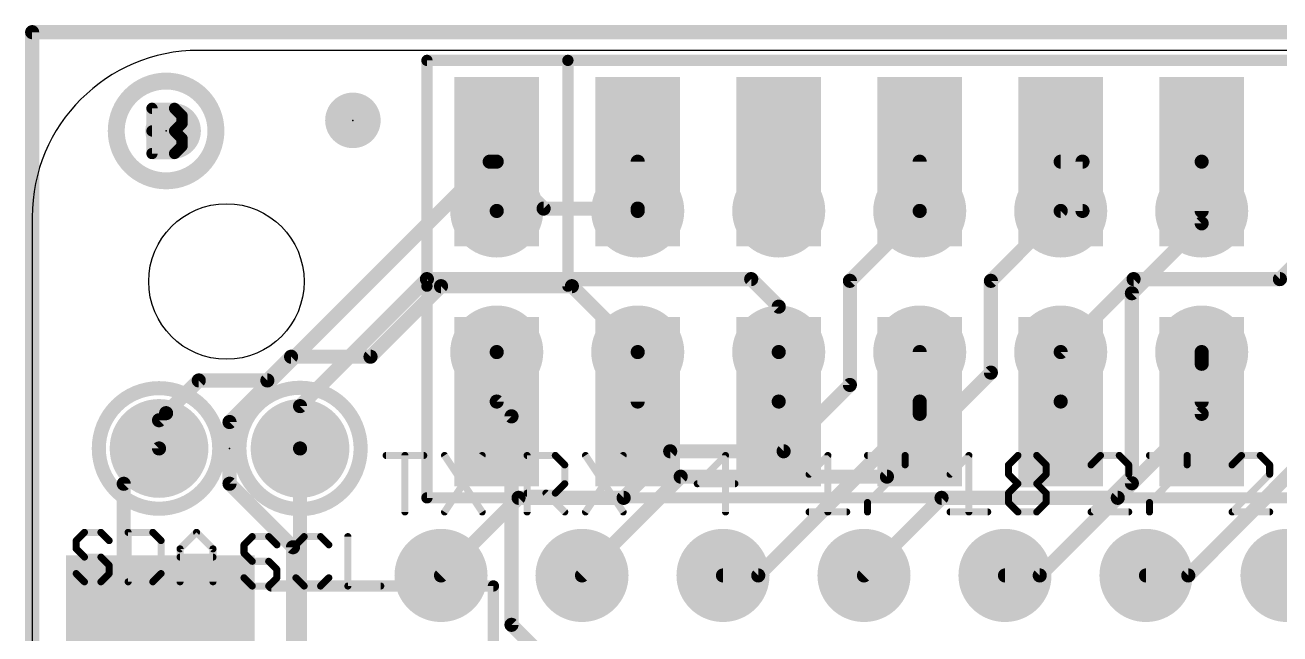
# Model space of a CAD drawing. Extents: x -0.1 to 65, y -0.1 to 31.1.
# Drawn here: x -0.13 to 22.48, y 20.16 to 31.12 of the extents above; entities that cross this region are included whole.
import ezdxf

# ---------------------------------------------------------------- set-up
doc = ezdxf.new("R2010")
doc.units = 0
for name, color, linetype in [('1', 12, 'CONTINUOUS'), ('16', 5, 'CONTINUOUS'), ('17', 110, 'CONTINUOUS'), ('20', 4, 'CONTINUOUS'), ('21', 40, 'CONTINUOUS'), ('22', 6, 'CONTINUOUS'), ('23', 40, 'CONTINUOUS')]:
    doc.layers.add(name, color=color, linetype=linetype)

# ---------------------------------------------------------------- blocks, each defined once
blk = doc.blocks.new('PIE')
at = {"const_width": 0.5}
blk.add_lwpolyline([(0, -0.25, 1), (0, 0.25, 1), (0, -0.25)], format="xyb", dxfattribs=at)
blk = doc.blocks.new('ROUNDP')
at = {"const_width": 0.5}
blk.add_lwpolyline([(0, -0.25, 1), (0, 0.25, 1), (0, -0.25)], format="xyb", dxfattribs=at)
blk = doc.blocks.new('RECT')
blk.add_solid([(-0.5, -0.5), (0.5, -0.5), (-0.5, 0.5), (0.5, 0.5)])

msp = doc.modelspace()

# ---------------------------------------------------------------- linework, layer by layer
at = {"layer": '1', "const_width": 0.254}
for points in [[(0, 30.988), (64.77, 30.988)], [(0, 0), (0, 30.988)], [(15.99, 27.77), (14.732, 26.512)], [(18.53, 27.77), (17.272, 26.512)], [(22.479, 26.543), (23.61, 27.674)], [(7.366, 26.416), (6.096, 25.146)], [(9.724, 26.416), (7.366, 26.416)], [(9.724, 26.416), (10.91, 25.23)], [(14.732, 26.512), (14.732, 24.638)], [(17.272, 26.512), (17.272, 24.8596)], [(18.53, 25.23), (19.843, 26.543)], [(19.843, 26.543), (22.479, 26.543)], [(21.07, 25.23), (21.07, 24.118)], [(4.6647, 25.146), (4.2377, 24.719)], [(6.096, 25.146), (4.6647, 25.146)], [(17.272, 24.8596), (15.3994, 22.987)], [(3.002, 24.719), (2.413, 24.13)], [(4.2377, 24.719), (3.002, 24.719)], [(14.732, 24.638), (13.5382, 23.4442)], [(2.413, 24.13), (2.286, 24.003)], [(21.07, 24.118), (19.558, 22.606)], [(2.286, 24.003), (2.286, 23.495)], [(1.65, 22.859), (2.286, 23.495)], [(4.826, 19.524), (4.826, 23.495)], [(11.4946, 23.4442), (10.6564, 22.606)], [(13.5382, 23.4442), (11.4946, 23.4442)], [(11.684, 22.987), (9.906, 21.209)], [(15.3994, 22.987), (11.684, 22.987)], [(1.65, 19), (1.65, 22.859)], [(8.763, 22.606), (7.366, 21.209)], [(10.6564, 22.606), (8.763, 22.606)], [(16.383, 22.606), (14.986, 21.209)], [(19.558, 22.606), (16.383, 22.606)]]:
    msp.add_lwpolyline(points, dxfattribs=at)
at = {"layer": '1', "const_width": 0.127}
for points in [[(0, 31.0515, 1), (0, 30.9245)], [(0.0635, 30.988, 1), (-0.0635, 30.988)], [(16.0349, 27.7251, 1), (15.9451, 27.8149)], [(18.5749, 27.7251, 1), (18.4851, 27.8149)], [(7.366, 26.4795, 1), (7.366, 26.3525)], [(7.4109, 26.3711, 1), (7.3211, 26.4609)], [(9.7689, 26.4609, 1), (9.6791, 26.3711)], [(9.724, 26.3525, 1), (9.724, 26.4795)], [(14.7955, 26.512, 1), (14.6685, 26.512)], [(14.6871, 26.5569, 1), (14.7769, 26.4671)], [(17.3355, 26.512, 1), (17.2085, 26.512)], [(17.2271, 26.5569, 1), (17.3169, 26.4671)], [(19.843, 26.6065, 1), (19.843, 26.4795)], [(19.8879, 26.4981, 1), (19.7981, 26.5879)], [(22.4341, 26.5879, 1), (22.5239, 26.4981)], [(22.479, 26.4795, 1), (22.479, 26.6065)], [(10.8651, 25.1851, 1), (10.9549, 25.2749)], [(18.4851, 25.2749, 1), (18.5749, 25.1851)], [(21.1335, 25.23, 1), (21.0065, 25.23)], [(4.6647, 25.2095, 1), (4.6647, 25.0825)], [(4.7096, 25.1011, 1), (4.6198, 25.1909)], [(6.0511, 25.1909, 1), (6.1409, 25.1011)], [(6.096, 25.0825, 1), (6.096, 25.2095)], [(17.2085, 24.8596, 1), (17.3355, 24.8596)], [(17.3169, 24.8147, 1), (17.2271, 24.9045)], [(3.002, 24.7825, 1), (3.002, 24.6555)], [(3.0469, 24.6741, 1), (2.9571, 24.7639)], [(4.1928, 24.7639, 1), (4.2826, 24.6741)], [(4.2377, 24.6555, 1), (4.2377, 24.7825)], [(14.6685, 24.638, 1), (14.7955, 24.638)], [(14.7769, 24.5931, 1), (14.6871, 24.6829)], [(2.3681, 24.1749, 1), (2.4579, 24.0851)], [(2.4579, 24.0851, 1), (2.3681, 24.1749)], [(21.1149, 24.0731, 1), (21.0251, 24.1629)], [(2.3495, 24.003, 1), (2.2225, 24.003)], [(2.2411, 24.0479, 1), (2.3309, 23.9581)], [(21.0065, 24.118, 1), (21.1335, 24.118)], [(2.2225, 23.495, 1), (2.3495, 23.495)], [(2.3309, 23.4501, 1), (2.2411, 23.5399)], [(4.8895, 23.495, 1), (4.7625, 23.495)], [(11.4946, 23.5077, 1), (11.4946, 23.3807)], [(11.5395, 23.3993, 1), (11.4497, 23.4891)], [(13.4933, 23.4891, 1), (13.5831, 23.3993)], [(13.5382, 23.3807, 1), (13.5382, 23.5077)], [(11.684, 23.0505, 1), (11.684, 22.9235)], [(11.7289, 22.9421, 1), (11.6391, 23.0319)], [(15.3545, 23.0319, 1), (15.4443, 22.9421)], [(15.3994, 22.9235, 1), (15.3994, 23.0505)], [(1.7135, 22.859, 1), (1.5865, 22.859)], [(1.6051, 22.9039, 1), (1.6949, 22.8141)], [(8.763, 22.6695, 1), (8.763, 22.5425)], [(8.8079, 22.5611, 1), (8.7181, 22.6509)], [(10.6115, 22.6509, 1), (10.7013, 22.5611)], [(10.6564, 22.5425, 1), (10.6564, 22.6695)], [(16.383, 22.6695, 1), (16.383, 22.5425)], [(16.4279, 22.5611, 1), (16.3381, 22.6509)], [(19.5131, 22.6509, 1), (19.6029, 22.5611)], [(19.558, 22.5425, 1), (19.558, 22.6695)], [(7.3211, 21.2539, 1), (7.4109, 21.1641)], [(9.8611, 21.2539, 1), (9.9509, 21.1641)], [(14.9411, 21.2539, 1), (15.0309, 21.1641)]]:
    msp.add_lwpolyline(points, format="xyb", dxfattribs=at)
at = {"layer": '16', "const_width": 0.254}
for points in [[(0, 30.988), (64.77, 30.988)], [(0, 0), (0, 30.988)], [(8.2426, 28.6574), (3.556, 23.9708)], [(8.3696, 28.6574), (8.2426, 28.6574)], [(8.3696, 28.6574), (8.3696, 27.7704)], [(8.3696, 28.6574), (9.214, 27.813)], [(10.9096, 28.6574), (10.9096, 27.813)], [(15.9896, 28.6574), (15.9896, 27.7704)], [(18.5296, 28.6574), (18.923, 28.6574)], [(18.923, 28.6574), (18.923, 27.77)], [(21.0696, 28.6574), (21.07, 28.6574)], [(21.0696, 28.6574), (21.0696, 27.5466)], [(21.07, 28.6574), (21.07, 27.77)], [(8.3696, 27.7704), (8.37, 27.77)], [(9.214, 27.813), (10.9096, 27.813)], [(10.9096, 27.813), (10.9096, 27.7704)], [(10.9096, 27.7704), (10.91, 27.77)], [(15.9896, 27.7704), (15.99, 27.77)], [(18.923, 27.77), (18.53, 27.77)], [(21.0696, 27.5466), (19.812, 26.289)], [(7.112, 26.543), (4.826, 24.257)], [(12.954, 26.543), (7.112, 26.543)], [(12.954, 26.543), (13.45, 26.047)], [(19.812, 26.289), (19.812, 22.8688)], [(13.45, 26.047), (13.45, 25.23)], [(8.3696, 24.3394), (8.3696, 25.23)], [(8.3696, 25.23), (8.37, 25.23)], [(8.3696, 25.2296), (8.37, 25.23)], [(8.3696, 24.3394), (8.3696, 25.2296)], [(10.9096, 25.2296), (10.91, 25.23)], [(10.9096, 24.3394), (10.9096, 25.2296)], [(13.45, 24.3394), (13.45, 25.23)], [(15.99, 24.3394), (15.99, 25.23)], [(18.53, 24.3394), (18.53, 25.23)], [(21.07, 25.019), (21.07, 25.23)], [(21.0696, 24.3394), (21.0696, 25.019)], [(21.0696, 25.019), (21.07, 25.019)], [(8.3696, 24.3394), (8.636, 24.073)], [(13.4496, 24.3394), (13.45, 24.3394)], [(15.9896, 24.3394), (15.99, 24.3394)], [(15.9896, 24.3394), (15.9896, 24.1176)], [(18.5296, 24.3394), (18.53, 24.3394)], [(4.826, 24.257), (4.826, 23.495)], [(8.636, 24.073), (8.636, 20.32)], [(15.9896, 24.1176), (13.081, 21.209)], [(3.556, 23.9708), (3.556, 22.86)], [(23.6096, 23.9906), (20.828, 21.209)], [(3.556, 22.86), (4.699, 21.717)], [(19.812, 22.8688), (18.1522, 21.209)], [(4.699, 21.717), (4.699, 19.812)], [(13.081, 21.209), (12.446, 21.209)], [(18.1522, 21.209), (17.526, 21.209)], [(20.828, 21.209), (20.066, 21.209)], [(8.636, 20.32), (9.017, 19.939)]]:
    msp.add_lwpolyline(points, dxfattribs=at)
at = {"layer": '16', "const_width": 0.127}
for points in [[(0, 31.0515, 1), (0, 30.9245)], [(0.0635, 30.988, 1), (-0.0635, 30.988)], [(8.2426, 28.7209, 1), (8.2426, 28.5939)], [(8.2875, 28.6125, 1), (8.1977, 28.7023)], [(8.4331, 28.6574, 1), (8.3061, 28.6574)], [(8.4145, 28.7023, 1), (8.3247, 28.6125)], [(8.3696, 28.5939, 1), (8.3696, 28.7209)], [(10.9731, 28.6574, 1), (10.8461, 28.6574)], [(16.0531, 28.6574, 1), (15.9261, 28.6574)], [(18.5296, 28.7209, 1), (18.5296, 28.5939)], [(18.9865, 28.6574, 1), (18.8595, 28.6574)], [(18.923, 28.5939, 1), (18.923, 28.7209)], [(21.0696, 28.7209, 1), (21.0696, 28.5939)], [(21.1331, 28.6574, 1), (21.0061, 28.6574)], [(21.1335, 28.6574, 1), (21.0065, 28.6574)], [(21.07, 28.5939, 1), (21.07, 28.7209)], [(8.4145, 27.8153, 1), (8.3247, 27.7255)], [(8.3061, 27.7704, 1), (8.4331, 27.7704)], [(8.3251, 27.7251, 1), (8.4149, 27.8149)], [(9.214, 27.8765, 1), (9.214, 27.7495)], [(9.1691, 27.7681, 1), (9.2589, 27.8579)], [(10.9731, 27.813, 1), (10.8461, 27.813)], [(10.9545, 27.8153, 1), (10.8647, 27.7255)], [(10.8461, 27.813, 1), (10.9731, 27.813)], [(10.8461, 27.7704, 1), (10.9731, 27.7704)], [(10.8651, 27.7251, 1), (10.9549, 27.8149)], [(10.9096, 27.7495, 1), (10.9096, 27.8765)], [(16.0345, 27.8153, 1), (15.9447, 27.7255)], [(15.9261, 27.7704, 1), (16.0531, 27.7704)], [(15.9451, 27.7251, 1), (16.0349, 27.8149)], [(18.53, 27.8335, 1), (18.53, 27.7065)], [(18.8595, 27.77, 1), (18.9865, 27.77)], [(18.923, 27.7065, 1), (18.923, 27.8335)], [(21.0065, 27.77, 1), (21.1335, 27.77)], [(21.0061, 27.5466, 1), (21.1331, 27.5466)], [(21.1145, 27.5017, 1), (21.0247, 27.5915)], [(7.112, 26.6065, 1), (7.112, 26.4795)], [(7.1569, 26.4981, 1), (7.0671, 26.5879)], [(12.9989, 26.5879, 1), (12.9091, 26.4981)], [(12.954, 26.4795, 1), (12.954, 26.6065)], [(19.8755, 26.289, 1), (19.7485, 26.289)], [(19.7671, 26.3339, 1), (19.8569, 26.2441)], [(13.5135, 26.047, 1), (13.3865, 26.047)], [(13.4051, 26.0021, 1), (13.4949, 26.0919)], [(8.4331, 25.23, 1), (8.3061, 25.23)], [(8.3696, 25.2935, 1), (8.3696, 25.1665)], [(8.4331, 25.2296, 1), (8.3061, 25.2296)], [(8.3247, 25.2745, 1), (8.4145, 25.1847)], [(8.4149, 25.1851, 1), (8.3251, 25.2749)], [(8.37, 25.1665, 1), (8.37, 25.2935)], [(10.9731, 25.2296, 1), (10.8461, 25.2296)], [(10.8647, 25.2745, 1), (10.9545, 25.1847)], [(10.9549, 25.1851, 1), (10.8651, 25.2749)], [(13.5135, 25.23, 1), (13.3865, 25.23)], [(16.0535, 25.23, 1), (15.9265, 25.23)], [(18.5935, 25.23, 1), (18.4665, 25.23)], [(21.1335, 25.23, 1), (21.0065, 25.23)], [(13.3865, 25.23, 1), (13.5135, 25.23)], [(21.1331, 25.019, 1), (21.0061, 25.019)], [(21.0696, 25.0825, 1), (21.0696, 24.9555)], [(21.07, 24.9555, 1), (21.07, 25.0825)], [(21.0065, 25.019, 1), (21.1335, 25.019)], [(8.4145, 24.3843, 1), (8.3247, 24.2945)], [(13.4496, 24.4029, 1), (13.4496, 24.2759)], [(13.45, 24.2759, 1), (13.45, 24.4029)], [(15.9896, 24.4029, 1), (15.9896, 24.2759)], [(16.0531, 24.3394, 1), (15.9261, 24.3394)], [(15.99, 24.2759, 1), (15.99, 24.4029)], [(18.5296, 24.4029, 1), (18.5296, 24.2759)], [(18.53, 24.2759, 1), (18.53, 24.4029)], [(4.8895, 24.257, 1), (4.7625, 24.257)], [(4.7811, 24.3019, 1), (4.8709, 24.2121)], [(8.3061, 24.3394, 1), (8.4331, 24.3394)], [(8.3061, 24.3394, 1), (8.4331, 24.3394)], [(8.6995, 24.073, 1), (8.5725, 24.073)], [(10.8461, 24.3394, 1), (10.9731, 24.3394)], [(13.3865, 24.3394, 1), (13.5135, 24.3394)], [(15.9265, 24.3394, 1), (16.0535, 24.3394)], [(16.0345, 24.0727, 1), (15.9447, 24.1625)], [(18.4665, 24.3394, 1), (18.5935, 24.3394)], [(21.0061, 24.3394, 1), (21.1331, 24.3394)], [(3.6195, 23.9708, 1), (3.4925, 23.9708)], [(3.5111, 24.0157, 1), (3.6009, 23.9259)], [(8.5911, 24.0281, 1), (8.6809, 24.1179)], [(15.9261, 24.1176, 1), (16.0531, 24.1176)], [(4.7625, 23.495, 1), (4.8895, 23.495)], [(3.6009, 22.9049, 1), (3.5111, 22.8151)], [(3.4925, 22.86, 1), (3.6195, 22.86)], [(19.7485, 22.8688, 1), (19.8755, 22.8688)], [(19.8569, 22.8239, 1), (19.7671, 22.9137)], [(4.7625, 21.717, 1), (4.6355, 21.717)], [(4.6541, 21.6721, 1), (4.7439, 21.7619)], [(12.446, 21.2725, 1), (12.446, 21.1455)], [(13.0361, 21.2539, 1), (13.1259, 21.1641)], [(13.081, 21.1455, 1), (13.081, 21.2725)], [(17.526, 21.2725, 1), (17.526, 21.1455)], [(18.1073, 21.2539, 1), (18.1971, 21.1641)], [(18.1522, 21.1455, 1), (18.1522, 21.2725)], [(20.066, 21.2725, 1), (20.066, 21.1455)], [(20.7831, 21.2539, 1), (20.8729, 21.1641)], [(20.828, 21.1455, 1), (20.828, 21.2725)], [(8.6809, 20.3649, 1), (8.5911, 20.2751)], [(8.5725, 20.32, 1), (8.6995, 20.32)]]:
    msp.add_lwpolyline(points, format="xyb", dxfattribs=at)
at = {"layer": '20'}
for p, q in [((62, 30.6604), (3, 30.6604)), ((0, 27.6604), (0, 3))]:
    msp.add_line(p, q, dxfattribs=at)
msp.add_circle((3.5, 26.5), 1.4, dxfattribs=at)
msp.add_arc((3, 27.6604), 3, 90, 180, dxfattribs=at)
at = {"layer": '21'}
for points, const_width in [([(2.413, 28.312, 1), (2.413, 30.108, 1), (2.413, 28.312)], 0.3048), ([(2.2098, 29.6171, 1), (2.1082, 29.6171)], 0.1016), ([(2.159, 29.6679, 1), (2.159, 29.5663)], 0.1016), ([(2.6017, 29.653, 1), (2.5298, 29.5812)], 0.1016), ([(2.5657, 29.5663, 1), (2.5657, 29.6679)], 0.1016), ([(2.7521, 29.4815, 1), (2.6505, 29.4815)], 0.1016), ([(2.6505, 29.3459, 1), (2.7521, 29.3459)], 0.1016), ([(2.6654, 29.4456, 1), (2.7372, 29.5174)], 0.1016), ([(2.7372, 29.31, 1), (2.6654, 29.3818)], 0.1016), ([(2.159, 29.2611, 1), (2.159, 29.1595)], 0.1016), ([(2.6017, 29.2463, 1), (2.5298, 29.1744)], 0.1016), ([(2.5298, 29.2463, 1), (2.6017, 29.1744)], 0.1016), ([(2.5657, 29.1595, 1), (2.5657, 29.2611)], 0.1016), ([(2.7521, 29.0748, 1), (2.6505, 29.0748)], 0.1016), ([(2.6505, 28.9392, 1), (2.7521, 28.9392)], 0.1016), ([(2.6654, 29.0388, 1), (2.7372, 29.1107)], 0.1016), ([(2.7372, 28.9033, 1), (2.6654, 28.9751)], 0.1016), ([(2.159, 28.8544, 1), (2.159, 28.7528)], 0.1016), ([(2.1082, 28.8036, 1), (2.2098, 28.8036)], 0.1016), ([(2.5298, 28.8395, 1), (2.6017, 28.7677)], 0.1016), ([(2.5657, 28.7528, 1), (2.5657, 28.8544)], 0.1016), ([(2.286, 22.4099, 1), (2.286, 24.5801, 1), (2.286, 22.4099)], 0.254), ([(4.826, 22.4025, 1), (4.826, 24.5875, 1), (4.826, 22.4025)], 0.254), ([(6.377, 23.4006, 1), (6.377, 23.3371)], 0.0635), ([(6.7477, 23.3689, 1), (6.6842, 23.3689)], 0.0635), ([(7.055, 23.3371, 1), (7.055, 23.4006)], 0.0635), ([(7.4559, 23.3865, 1), (7.4031, 23.3513)], 0.0635), ([(8.1338, 23.3513, 1), (8.081, 23.3865)], 0.0635), ([(8.917, 23.4006, 1), (8.917, 23.3371)], 0.0635), ([(8.9488, 23.3689, 1), (8.8853, 23.3689)], 0.0635), ([(9.4479, 23.3913, 1), (9.403, 23.3464)], 0.0635), ([(9.4255, 23.3371, 1), (9.4255, 23.4006)], 0.0635), ([(9.9959, 23.3865, 1), (9.9431, 23.3513)], 0.0635), ([(10.6738, 23.3513, 1), (10.621, 23.3865)], 0.0635), ([(12.5235, 23.3689, 1), (12.46, 23.3689)], 0.0635), ([(12.5142, 23.3464, 1), (12.4693, 23.3913)], 0.0635), ([(14.3677, 23.3689, 1), (14.3042, 23.3689)], 0.0635), ([(14.3584, 23.3464, 1), (14.3135, 23.3913)], 0.0635), ([(15.0495, 23.4006, 1), (15.0495, 23.3371)], 0.0635), ([(15.7592, 23.3689, 1), (15.6957, 23.3689)], 0.0635), ([(15.7274, 23.3371, 1), (15.7274, 23.4006)], 0.0635), ([(16.9077, 23.3689, 1), (16.8442, 23.3689)], 0.0635), ([(16.8984, 23.3464, 1), (16.8535, 23.3913)], 0.0635), ([(17.759, 23.4006, 1), (17.759, 23.3371)], 0.0635), ([(17.7814, 23.3464, 1), (17.7365, 23.3913)], 0.0635), ([(18.1204, 23.3913, 1), (18.0755, 23.3464)], 0.0635), ([(18.0979, 23.3371, 1), (18.0979, 23.4006)], 0.0635), ([(19.2465, 23.4006, 1), (19.2465, 23.3371)], 0.0635), ([(19.269, 23.3464, 1), (19.2241, 23.3913)], 0.0635), ([(19.6079, 23.3913, 1), (19.563, 23.3464)], 0.0635), ([(19.5855, 23.3371, 1), (19.5855, 23.4006)], 0.0635), ([(20.1295, 23.4006, 1), (20.1295, 23.3371)], 0.0635), ([(20.8392, 23.3689, 1), (20.7757, 23.3689)], 0.0635), ([(20.8074, 23.3371, 1), (20.8074, 23.4006)], 0.0635), ([(21.7865, 23.4006, 1), (21.7865, 23.3371)], 0.0635), ([(21.809, 23.3464, 1), (21.7641, 23.3913)], 0.0635), ([(22.1479, 23.3913, 1), (22.103, 23.3464)], 0.0635), ([(22.1255, 23.3371, 1), (22.1255, 23.4006)], 0.0635), ([(9.6267, 23.1994, 1), (9.5632, 23.1994)], 0.0635), ([(9.5725, 23.1769, 1), (9.6174, 23.2218)], 0.0635), ([(13.9746, 23.0524, 1), (14.0195, 23.0075)], 0.0635), ([(15.6957, 23.1994, 1), (15.7592, 23.1994)], 0.0635), ([(15.7499, 23.1769, 1), (15.705, 23.2218)], 0.0635), ([(16.5146, 23.0524, 1), (16.5595, 23.0075)], 0.0635), ([(17.567, 23.2218, 1), (17.612, 23.1769)], 0.0635), ([(17.612, 23.0524, 1), (17.567, 23.0075)], 0.0635), ([(17.6212, 23.1994, 1), (17.5578, 23.1994)], 0.0635), ([(17.5578, 23.0299, 1), (17.6212, 23.0299)], 0.0635), ([(18.2992, 23.1994, 1), (18.2357, 23.1994)], 0.0635), ([(18.2357, 23.0299, 1), (18.2992, 23.0299)], 0.0635), ([(18.245, 23.1769, 1), (18.2899, 23.2218)], 0.0635), ([(18.2899, 23.0075, 1), (18.245, 23.0524)], 0.0635), ([(19.0546, 23.2218, 1), (19.0995, 23.1769)], 0.0635), ([(19.7867, 23.1994, 1), (19.7232, 23.1994)], 0.0635), ([(19.7232, 23.0299, 1), (19.7867, 23.0299)], 0.0635), ([(19.7325, 23.1769, 1), (19.7774, 23.2218)], 0.0635), ([(19.7774, 23.0075, 1), (19.7325, 23.0524)], 0.0635), ([(20.7757, 23.1994, 1), (20.8392, 23.1994)], 0.0635), ([(20.8299, 23.1769, 1), (20.785, 23.2218)], 0.0635), ([(21.5946, 23.2218, 1), (21.6395, 23.1769)], 0.0635), ([(22.3267, 23.1994, 1), (22.2632, 23.1994)], 0.0635), ([(22.2632, 23.0299, 1), (22.3267, 23.0299)], 0.0635), ([(22.2725, 23.1769, 1), (22.3174, 23.2218)], 0.0635), ([(22.3174, 23.0075, 1), (22.2725, 23.0524)], 0.0635), ([(9.5632, 22.8604, 1), (9.6267, 22.8604)], 0.0635), ([(9.6174, 22.838, 1), (9.5725, 22.8829)], 0.0635), ([(11.9833, 22.8922, 1), (11.9833, 22.8287)], 0.0635), ([(11.9608, 22.8829, 1), (12.0057, 22.838)], 0.0635), ([(12.6612, 22.8287, 1), (12.6612, 22.8922)], 0.0635), ([(17.759, 22.8922, 1), (17.759, 22.8287)], 0.0635), ([(17.7814, 22.838, 1), (17.7365, 22.8829)], 0.0635), ([(17.7365, 22.838, 1), (17.7814, 22.8829)], 0.0635), ([(18.1204, 22.8829, 1), (18.0755, 22.838)], 0.0635), ([(18.0755, 22.8829, 1), (18.1204, 22.838)], 0.0635), ([(18.0979, 22.8287, 1), (18.0979, 22.8922)], 0.0635), ([(8.917, 22.7227, 1), (8.917, 22.6592)], 0.0635), ([(9.2784, 22.7134, 1), (9.2335, 22.6685)], 0.0635), ([(9.403, 22.7134, 1), (9.4479, 22.6685)], 0.0635), ([(9.4255, 22.6592, 1), (9.4255, 22.7227)], 0.0635), ([(17.567, 22.7134, 1), (17.612, 22.6685)], 0.0635), ([(17.6212, 22.691, 1), (17.5578, 22.691)], 0.0635), ([(18.2992, 22.691, 1), (18.2357, 22.691)], 0.0635), ([(18.245, 22.6685, 1), (18.2899, 22.7134)], 0.0635), ([(6.6842, 22.352, 1), (6.7477, 22.352)], 0.0635), ([(7.4031, 22.3696, 1), (7.4559, 22.3344)], 0.0635), ([(8.081, 22.3344, 1), (8.1338, 22.3696)], 0.0635), ([(8.8853, 22.352, 1), (8.9488, 22.352)], 0.0635), ([(9.5725, 22.3295, 1), (9.6174, 22.3745)], 0.0635), ([(9.9431, 22.3696, 1), (9.9959, 22.3344)], 0.0635), ([(10.621, 22.3344, 1), (10.6738, 22.3696)], 0.0635), ([(12.46, 22.352, 1), (12.5235, 22.352)], 0.0635), ([(13.997, 22.3837, 1), (13.997, 22.3203)], 0.0635), ([(14.3042, 22.352, 1), (14.3677, 22.352)], 0.0635), ([(14.675, 22.3203, 1), (14.675, 22.3837)], 0.0635), ([(15.0813, 22.5215, 1), (15.0177, 22.5215)], 0.0635), ([(15.0177, 22.352, 1), (15.0813, 22.352)], 0.0635), ([(15.027, 22.5439, 1), (15.072, 22.499)], 0.0635), ([(16.537, 22.3837, 1), (16.537, 22.3203)], 0.0635), ([(16.8442, 22.352, 1), (16.9077, 22.352)], 0.0635), ([(17.215, 22.3203, 1), (17.215, 22.3837)], 0.0635), ([(17.612, 22.5439, 1), (17.567, 22.499)], 0.0635), ([(17.5578, 22.5215, 1), (17.6212, 22.5215)], 0.0635), ([(17.759, 22.3837, 1), (17.759, 22.3203)], 0.0635), ([(17.7365, 22.3295, 1), (17.7814, 22.3745)], 0.0635), ([(18.0755, 22.3745, 1), (18.1204, 22.3295)], 0.0635), ([(18.0979, 22.3203, 1), (18.0979, 22.3837)], 0.0635), ([(18.2357, 22.5215, 1), (18.2992, 22.5215)], 0.0635), ([(18.2899, 22.499, 1), (18.245, 22.5439)], 0.0635), ([(19.0546, 22.3745, 1), (19.0995, 22.3295)], 0.0635), ([(19.077, 22.3837, 1), (19.077, 22.3203)], 0.0635), ([(19.755, 22.3203, 1), (19.755, 22.3837)], 0.0635), ([(20.107, 22.5439, 1), (20.152, 22.499)], 0.0635), ([(20.1612, 22.5215, 1), (20.0978, 22.5215)], 0.0635), ([(20.0978, 22.352, 1), (20.1612, 22.352)], 0.0635), ([(21.5946, 22.3745, 1), (21.6395, 22.3295)], 0.0635), ([(21.617, 22.3837, 1), (21.617, 22.3203)], 0.0635), ([(22.295, 22.3203, 1), (22.295, 22.3837)], 0.0635), ([(0.9421, 22.0162, 1), (0.9421, 21.9527)], 0.0635), ([(0.9646, 21.962, 1), (0.9197, 22.0069)], 0.0635), ([(1.2612, 22.0069, 1), (1.2162, 21.962)], 0.0635), ([(1.2387, 21.9527, 1), (1.2387, 22.0162)], 0.0635), ([(1.7293, 22.0162, 1), (1.7293, 21.9527)], 0.0635), ([(1.7611, 21.9845, 1), (1.6976, 21.9845)], 0.0635), ([(2.1967, 22.0069, 1), (2.1518, 21.962)], 0.0635), ([(2.1742, 21.9527, 1), (2.1742, 22.0162)], 0.0635), ([(2.9839, 22.0069, 1), (2.939, 21.962)], 0.0635), ([(2.9839, 21.962, 1), (2.939, 22.0069)], 0.0635), ([(3.9647, 21.94, 1), (3.9647, 21.8765)], 0.0635), ([(3.9872, 21.8858, 1), (3.9423, 21.9307)], 0.0635), ([(4.2838, 21.9307, 1), (4.2388, 21.8858)], 0.0635), ([(4.2613, 21.8765, 1), (4.2613, 21.94)], 0.0635), ([(4.9002, 21.94, 1), (4.9002, 21.8765)], 0.0635), ([(4.9227, 21.8858, 1), (4.8778, 21.9307)], 0.0635), ([(5.2193, 21.9307, 1), (5.1744, 21.8858)], 0.0635), ([(5.1968, 21.8765, 1), (5.1968, 21.94)], 0.0635), ([(5.7192, 21.9083, 1), (5.6557, 21.9083)], 0.0635), ([(0.8256, 21.8362, 1), (0.7621, 21.8362)], 0.0635), ([(0.7714, 21.8586, 1), (0.8163, 21.8137)], 0.0635), ([(0.8163, 21.7103, 1), (0.7714, 21.6654)], 0.0635), ([(0.7621, 21.6879, 1), (0.8256, 21.6879)], 0.0635), ([(1.3645, 21.8137, 1), (1.4094, 21.8586)], 0.0635), ([(2.3543, 21.8362, 1), (2.2908, 21.8362)], 0.0635), ([(2.3001, 21.8137, 1), (2.345, 21.8586)], 0.0635), ([(2.6966, 21.6879, 1), (2.6331, 21.6879)], 0.0635), ([(2.6424, 21.7103, 1), (2.6873, 21.6654)], 0.0635), ([(3.2898, 21.6879, 1), (3.2263, 21.6879)], 0.0635), ([(3.2356, 21.6654, 1), (3.2805, 21.7103)], 0.0635), ([(3.8482, 21.76, 1), (3.7847, 21.76)], 0.0635), ([(3.794, 21.7824, 1), (3.8389, 21.7375)], 0.0635), ([(4.3871, 21.7375, 1), (4.432, 21.7824)], 0.0635), ([(4.7837, 21.76, 1), (4.7202, 21.76)], 0.0635), ([(4.7295, 21.7824, 1), (4.7744, 21.7375)], 0.0635), ([(5.3227, 21.7375, 1), (5.3676, 21.7824)], 0.0635), ([(0.9421, 21.5713, 1), (0.9421, 21.5078)], 0.0635), ([(0.9197, 21.5171, 1), (0.9646, 21.562)], 0.0635), ([(1.2612, 21.562, 1), (1.2162, 21.5171)], 0.0635), ([(1.2387, 21.5078, 1), (1.2387, 21.5713)], 0.0635), ([(2.6649, 21.5713, 1), (2.6649, 21.5078)], 0.0635), ([(3.258, 21.5078, 1), (3.258, 21.5713)], 0.0635), ([(3.7847, 21.6117, 1), (3.8482, 21.6117)], 0.0635), ([(3.8389, 21.6341, 1), (3.794, 21.5892)], 0.0635), ([(3.9647, 21.4951, 1), (3.9647, 21.4316)], 0.0635), ([(3.9423, 21.4409, 1), (3.9872, 21.4858)], 0.0635), ([(4.2838, 21.4858, 1), (4.2388, 21.4409)], 0.0635), ([(4.2613, 21.4316, 1), (4.2613, 21.4951)], 0.0635), ([(0.8163, 21.2654, 1), (0.7714, 21.2205)], 0.0635), ([(1.4187, 21.3913, 1), (1.3552, 21.3913)], 0.0635), ([(1.3552, 21.243, 1), (1.4187, 21.243)], 0.0635), ([(1.3645, 21.3688, 1), (1.4094, 21.4137)], 0.0635), ([(1.4094, 21.2205, 1), (1.3645, 21.2654)], 0.0635), ([(2.2908, 21.243, 1), (2.3543, 21.243)], 0.0635), ([(2.345, 21.2205, 1), (2.3001, 21.2654)], 0.0635), ([(4.4413, 21.3151, 1), (4.3778, 21.3151)], 0.0635), ([(4.3871, 21.2926, 1), (4.432, 21.3375)], 0.0635), ([(0.9421, 21.1264, 1), (0.9421, 21.063)], 0.0635), ([(0.9197, 21.0722, 1), (0.9646, 21.1172)], 0.0635), ([(1.2162, 21.1172, 1), (1.2612, 21.0722)], 0.0635), ([(1.2387, 21.063, 1), (1.2387, 21.1264)], 0.0635), ([(1.7293, 21.1264, 1), (1.7293, 21.063)], 0.0635), ([(1.6976, 21.0947, 1), (1.7611, 21.0947)], 0.0635), ([(2.1518, 21.1172, 1), (2.1967, 21.0722)], 0.0635), ([(2.1742, 21.063, 1), (2.1742, 21.1264)], 0.0635), ([(2.6331, 21.0947, 1), (2.6966, 21.0947)], 0.0635), ([(3.2263, 21.0947, 1), (3.2898, 21.0947)], 0.0635), ([(3.8389, 21.1892, 1), (3.794, 21.1443)], 0.0635), ([(3.9647, 21.0502, 1), (3.9647, 20.9868)], 0.0635), ([(3.9423, 20.996, 1), (3.9872, 21.041)], 0.0635), ([(4.2388, 21.041, 1), (4.2838, 20.996)], 0.0635), ([(4.2613, 20.9868, 1), (4.2613, 21.0502)], 0.0635), ([(4.3778, 21.1668, 1), (4.4413, 21.1668)], 0.0635), ([(4.432, 21.1443, 1), (4.3871, 21.1892)], 0.0635), ([(4.7744, 21.1892, 1), (4.7295, 21.1443)], 0.0635), ([(4.7202, 21.1668, 1), (4.7837, 21.1668)], 0.0635), ([(4.9002, 21.0502, 1), (4.9002, 20.9868)], 0.0635), ([(4.8778, 20.996, 1), (4.9227, 21.041)], 0.0635), ([(5.1744, 21.041, 1), (5.2193, 20.996)], 0.0635), ([(5.1968, 20.9868, 1), (5.1968, 21.0502)], 0.0635), ([(5.3676, 21.1443, 1), (5.3227, 21.1892)], 0.0635), ([(5.6875, 21.0502, 1), (5.6875, 20.9868)], 0.0635), ([(5.6557, 21.0185, 1), (5.7192, 21.0185)], 0.0635), ([(6.2806, 20.9868, 1), (6.2806, 21.0502)], 0.0635)]:
    msp.add_lwpolyline(points, format="xyb", dxfattribs=dict(at, const_width=const_width))
for points, const_width in [([(2.159, 28.8036), (2.159, 29.6171)], 0.2032), ([(2.159, 29.6171), (2.5657, 29.6171)], 0.2032), ([(2.5657, 29.6171), (2.7013, 29.4815)], 0.2032), ([(2.7013, 29.3459), (2.5657, 29.2103)], 0.2032), ([(2.7013, 29.4815), (2.7013, 29.3459)], 0.2032), ([(2.159, 29.2103), (2.5657, 29.2103)], 0.2032), ([(2.5657, 29.2103), (2.7013, 29.0748)], 0.2032), ([(2.7013, 29.0748), (2.7013, 28.9392)], 0.2032), ([(2.7013, 28.9392), (2.5657, 28.8036)], 0.2032), ([(2.5657, 28.8036), (2.159, 28.8036)], 0.2032), ([(6.377, 23.3689), (7.055, 23.3689)], 0.127), ([(6.716, 22.352), (6.716, 23.3689)], 0.127), ([(7.4295, 23.3689), (8.1074, 22.352)], 0.127), ([(8.1074, 23.3689), (7.4295, 22.352)], 0.127), ([(8.917, 22.352), (8.917, 23.3689)], 0.127), ([(8.917, 23.3689), (9.4255, 23.3689)], 0.127), ([(9.4255, 23.3689), (9.595, 23.1994)], 0.127), ([(9.9695, 23.3689), (10.6474, 22.352)], 0.127), ([(10.6474, 23.3689), (9.9695, 22.352)], 0.127), ([(12.4917, 23.3689), (11.9833, 22.8604)], 0.127), ([(12.4917, 22.352), (12.4917, 23.3689)], 0.127), ([(13.997, 23.0299), (14.336, 23.3689)], 0.127), ([(14.336, 23.3689), (14.336, 22.352)], 0.127), ([(15.0495, 23.3689), (15.7274, 23.3689)], 0.127), ([(15.7274, 23.3689), (15.7274, 23.1994)], 0.127), ([(16.537, 23.0299), (16.876, 23.3689)], 0.127), ([(16.876, 23.3689), (16.876, 22.352)], 0.127), ([(17.5895, 23.1994), (17.759, 23.3689)], 0.127), ([(17.759, 23.3689), (18.0979, 23.3689)], 0.127), ([(18.0979, 23.3689), (18.2674, 23.1994)], 0.127), ([(19.2465, 23.3689), (19.077, 23.1994)], 0.127), ([(19.5855, 23.3689), (19.2465, 23.3689)], 0.127), ([(19.755, 23.1994), (19.5855, 23.3689)], 0.127), ([(20.1295, 23.3689), (20.8074, 23.3689)], 0.127), ([(20.8074, 23.3689), (20.8074, 23.1994)], 0.127), ([(21.7865, 23.3689), (21.617, 23.1994)], 0.127), ([(22.1255, 23.3689), (21.7865, 23.3689)], 0.127), ([(22.295, 23.1994), (22.1255, 23.3689)], 0.127), ([(9.595, 23.1994), (9.595, 22.8604)], 0.127), ([(15.7274, 23.1994), (15.0495, 22.5215)], 0.127), ([(17.5895, 23.0299), (17.5895, 23.1994)], 0.127), ([(17.759, 22.8604), (17.5895, 23.0299)], 0.127), ([(18.2674, 23.0299), (18.0979, 22.8604)], 0.127), ([(18.2674, 23.1994), (18.2674, 23.0299)], 0.127), ([(19.077, 22.352), (19.755, 23.0299)], 0.127), ([(19.755, 23.0299), (19.755, 23.1994)], 0.127), ([(20.8074, 23.1994), (20.1295, 22.5215)], 0.127), ([(21.617, 22.352), (22.295, 23.0299)], 0.127), ([(22.295, 23.0299), (22.295, 23.1994)], 0.127), ([(9.595, 22.8604), (9.4255, 22.691)], 0.127), ([(11.9833, 22.8604), (12.6612, 22.8604)], 0.127), ([(17.5895, 22.691), (17.759, 22.8604)], 0.127), ([(17.759, 22.8604), (18.0979, 22.8604)], 0.127), ([(18.0979, 22.8604), (18.2674, 22.691)], 0.127), ([(9.4255, 22.691), (8.917, 22.691)], 0.127), ([(9.256, 22.691), (9.595, 22.352)], 0.127), ([(17.5895, 22.5215), (17.5895, 22.691)], 0.127), ([(18.2674, 22.691), (18.2674, 22.5215)], 0.127), ([(13.997, 22.352), (14.675, 22.352)], 0.127), ([(15.0495, 22.5215), (15.0495, 22.352)], 0.127), ([(16.537, 22.352), (17.215, 22.352)], 0.127), ([(17.759, 22.352), (17.5895, 22.5215)], 0.127), ([(18.0979, 22.352), (17.759, 22.352)], 0.127), ([(18.2674, 22.5215), (18.0979, 22.352)], 0.127), ([(19.755, 22.352), (19.077, 22.352)], 0.127), ([(20.1295, 22.5215), (20.1295, 22.352)], 0.127), ([(22.295, 22.352), (21.617, 22.352)], 0.127), ([(0.9421, 21.9845), (0.7938, 21.8362)], 0.127), ([(1.2387, 21.9845), (0.9421, 21.9845)], 0.127), ([(1.387, 21.8362), (1.2387, 21.9845)], 0.127), ([(1.7293, 21.9845), (1.7293, 21.0947)], 0.127), ([(2.1742, 21.9845), (1.7293, 21.9845)], 0.127), ([(2.3225, 21.8362), (2.1742, 21.9845)], 0.127), ([(2.6649, 21.6879), (2.9614, 21.9845)], 0.127), ([(2.9614, 21.9845), (3.258, 21.6879)], 0.127), ([(3.9647, 21.9083), (3.8164, 21.76)], 0.127), ([(4.2613, 21.9083), (3.9647, 21.9083)], 0.127), ([(4.4096, 21.76), (4.2613, 21.9083)], 0.127), ([(4.9002, 21.9083), (4.7519, 21.76)], 0.127), ([(5.1968, 21.9083), (4.9002, 21.9083)], 0.127), ([(5.3451, 21.76), (5.1968, 21.9083)], 0.127), ([(5.6875, 21.9083), (5.6875, 21.0185)], 0.127), ([(0.7938, 21.8362), (0.7938, 21.6879)], 0.127), ([(0.7938, 21.6879), (0.9421, 21.5396)], 0.127), ([(2.3225, 21.243), (2.3225, 21.8362)], 0.127), ([(2.6649, 21.0947), (2.6649, 21.6879)], 0.127), ([(3.258, 21.6879), (3.258, 21.0947)], 0.127), ([(3.8164, 21.76), (3.8164, 21.6117)], 0.127), ([(4.7519, 21.76), (4.7519, 21.1668)], 0.127), ([(0.9421, 21.5396), (1.2387, 21.5396)], 0.127), ([(1.2387, 21.5396), (1.387, 21.3913)], 0.127), ([(2.6649, 21.5396), (3.258, 21.5396)], 0.127), ([(3.8164, 21.6117), (3.9647, 21.4634)], 0.127), ([(3.9647, 21.4634), (4.2613, 21.4634)], 0.127), ([(4.2613, 21.4634), (4.4096, 21.3151)], 0.127), ([(0.9421, 21.0947), (0.7938, 21.243)], 0.127), ([(1.387, 21.243), (1.2387, 21.0947)], 0.127), ([(1.387, 21.3913), (1.387, 21.243)], 0.127), ([(2.1742, 21.0947), (2.3225, 21.243)], 0.127), ([(4.4096, 21.3151), (4.4096, 21.1668)], 0.127), ([(1.2387, 21.0947), (0.9421, 21.0947)], 0.127), ([(1.7293, 21.0947), (2.1742, 21.0947)], 0.127), ([(3.9647, 21.0185), (3.8164, 21.1668)], 0.127), ([(4.2613, 21.0185), (3.9647, 21.0185)], 0.127), ([(4.4096, 21.1668), (4.2613, 21.0185)], 0.127), ([(4.7519, 21.1668), (4.9002, 21.0185)], 0.127), ([(4.9002, 21.0185), (5.1968, 21.0185)], 0.127), ([(5.1968, 21.0185), (5.3451, 21.1668)], 0.127), ([(5.6875, 21.0185), (6.2806, 21.0185)], 0.127)]:
    msp.add_lwpolyline(points, dxfattribs=dict(at, const_width=const_width))
at = {"layer": '22', "const_width": 0.2032}
for points in [[(7.112, 30.48), (7.112, 26.416)], [(9.652, 30.48), (7.112, 30.48)], [(57.912, 30.48), (9.652, 30.48)], [(9.652, 26.416), (9.652, 30.48)], [(7.112, 26.416), (7.112, 22.606)], [(7.112, 26.416), (9.652, 26.416)], [(7.112, 22.606), (57.912, 22.606)], [(4.31, 21.02), (8.31, 21.02)], [(8.31, 21.02), (8.31, 20.02)]]:
    msp.add_lwpolyline(points, dxfattribs=at)
at = {"layer": '22', "const_width": 0.1016}
for points in [[(7.1628, 30.48, 1), (7.0612, 30.48)], [(7.112, 30.5308, 1), (7.112, 30.4292)], [(9.652, 30.5308, 1), (9.652, 30.4292)], [(9.7028, 30.48, 1), (9.6012, 30.48)], [(9.652, 30.4292, 1), (9.652, 30.5308)], [(7.1628, 26.416, 1), (7.0612, 26.416)], [(7.112, 26.4668, 1), (7.112, 26.3652)], [(7.0612, 26.416, 1), (7.1628, 26.416)], [(9.6012, 26.416, 1), (9.7028, 26.416)], [(9.652, 26.3652, 1), (9.652, 26.4668)], [(7.112, 22.6568, 1), (7.112, 22.5552)], [(7.0612, 22.606, 1), (7.1628, 22.606)], [(4.31, 21.0708, 1), (4.31, 20.9692)], [(8.3608, 21.02, 1), (8.2592, 21.02)], [(8.31, 20.9692, 1), (8.31, 21.0708)]]:
    msp.add_lwpolyline(points, format="xyb", dxfattribs=at)
at = {"layer": '23'}
for p in [(5.7785, 29.4005), (2.413, 29.21), (3.556, 23.495)]:
    msp.add_point(p, dxfattribs=at)

# ---------------------------------------------------------------- block references
at = {"layer": '1'}
msp.add_blockref('PIE', (5.7785, 29.4005), dxfattribs=at)
at = {"layer": '16'}
for p, xscale, yscale, rotation in [((8.3696, 28.6574), 3.048, 1.524, 270), ((10.9096, 28.6574), 3.048, 1.524, 270), ((13.4496, 28.6574), 3.048, 1.524, 270), ((15.9896, 28.6574), 3.048, 1.524, 270), ((18.5296, 28.6574), 3.048, 1.524, 270), ((21.0696, 28.6574), 3.048, 1.524, 270), ((8.3696, 24.3394), 3.048, 1.524, 270), ((10.9096, 24.3394), 3.048, 1.524, 90), ((13.4496, 24.3394), 3.048, 1.524, 90), ((15.9896, 24.3394), 3.048, 1.524, 90), ((18.5296, 24.3394), 3.048, 1.524, 90), ((21.0696, 24.3394), 3.048, 1.524, 90), ((2.31, 20.72), 3.4, 1.7, 180)]:
    msp.add_blockref('RECT', p, dxfattribs=dict(at, xscale=xscale, yscale=yscale, rotation=rotation))
msp.add_blockref('PIE', (2.54, 29.21), dxfattribs=at)
at = {"layer": '17', "xscale": 1.6764, "yscale": 1.6764}
for p in [(8.37, 27.77), (8.37, 27.77), (10.91, 27.77), (10.91, 27.77), (13.45, 27.77), (13.45, 27.77), (15.99, 27.77), (15.99, 27.77), (18.53, 27.77), (18.53, 27.77), (21.07, 27.77), (21.07, 27.77), (8.37, 25.23), (8.37, 25.23), (10.91, 25.23), (10.91, 25.23), (13.45, 25.23), (13.45, 25.23), (15.99, 25.23), (15.99, 25.23), (18.53, 25.23), (18.53, 25.23), (21.07, 25.23), (21.07, 25.23)]:
    msp.add_blockref('ROUNDP', p, dxfattribs=at)
at = {"layer": '17', "rotation": 90}
for p, xscale, yscale in [((2.286, 23.495), 1.778, 1.778), ((2.286, 23.495), 1.778, 1.778), ((4.826, 23.495), 1.778, 1.778), ((4.826, 23.495), 1.778, 1.778), ((7.366, 21.209), 1.6764, 1.6764), ((7.366, 21.209), 1.6764, 1.6764), ((9.906, 21.209), 1.6764, 1.6764), ((9.906, 21.209), 1.6764, 1.6764), ((12.446, 21.209), 1.6764, 1.6764), ((12.446, 21.209), 1.6764, 1.6764), ((14.986, 21.209), 1.6764, 1.6764), ((14.986, 21.209), 1.6764, 1.6764), ((17.526, 21.209), 1.6764, 1.6764), ((17.526, 21.209), 1.6764, 1.6764), ((20.066, 21.209), 1.6764, 1.6764), ((20.066, 21.209), 1.6764, 1.6764), ((22.606, 21.209), 1.6764, 1.6764), ((22.606, 21.209), 1.6764, 1.6764)]:
    msp.add_blockref('ROUNDP', p, dxfattribs=dict(at, xscale=xscale, yscale=yscale))

doc.saveas('drawing.dxf')
